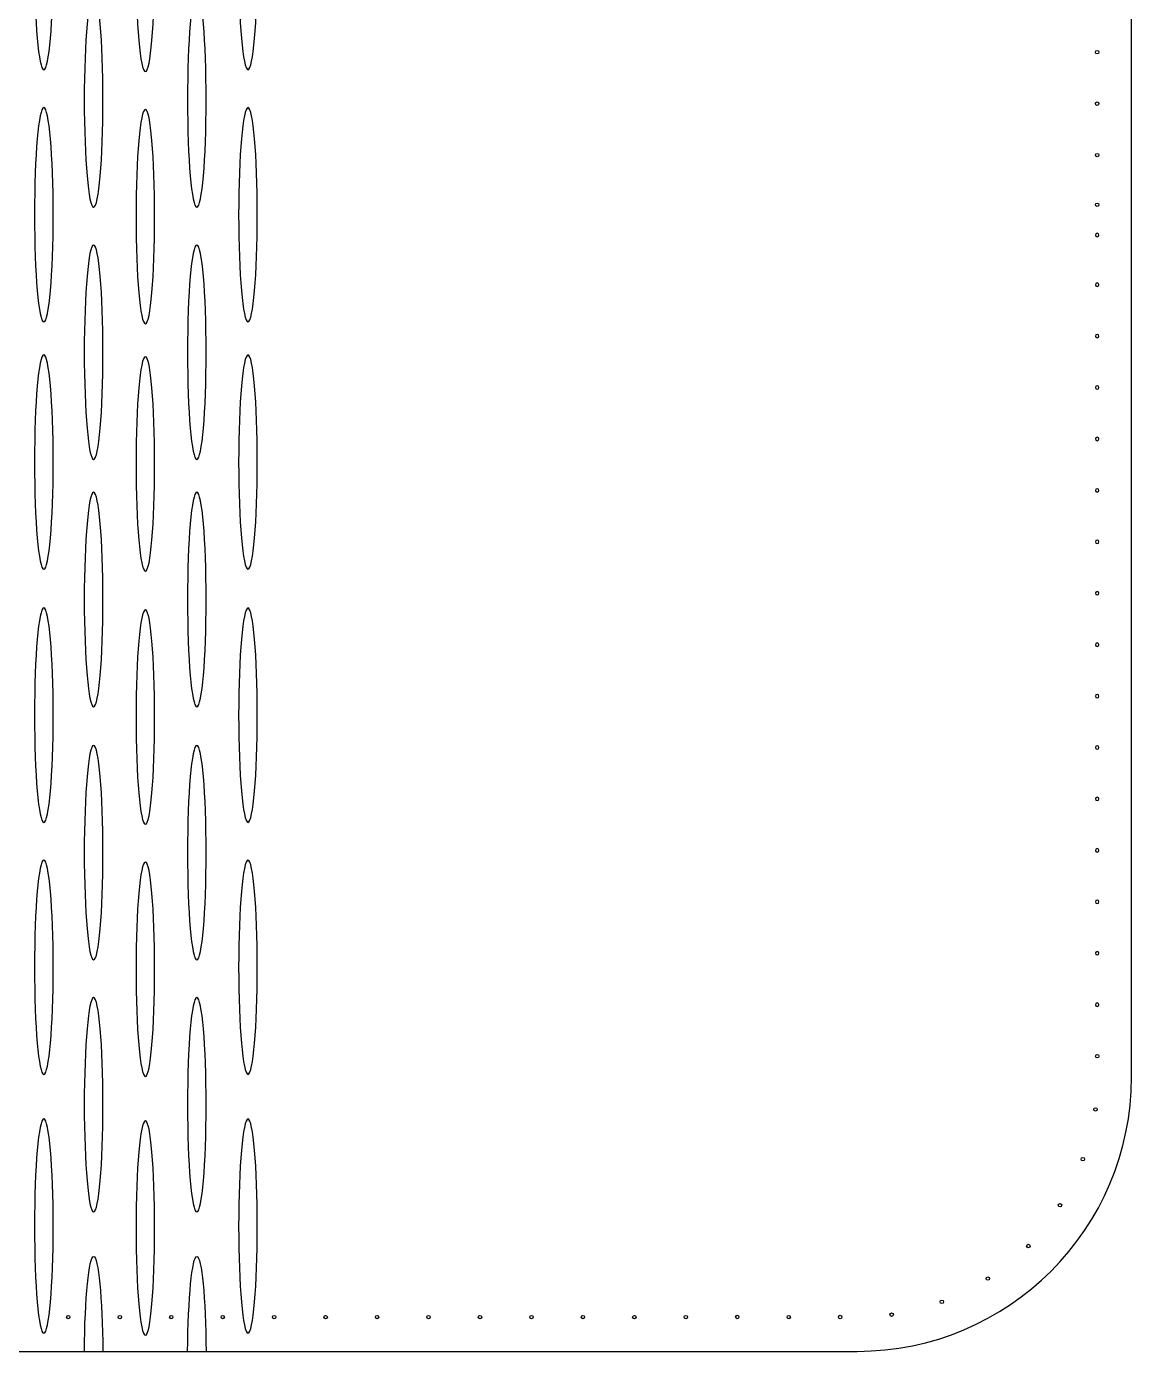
# Model space of a CAD drawing. Extents: x 21 to 1186, y -416 to -7.
# Drawn here: x 788.7 to 949.7, y -388.5 to -195.2 of the extents above; entities that cross this region are included whole.
import ezdxf

# ---------------------------------------------------------------- set-up
doc = ezdxf.new("R2010")
doc.units = 0
doc.header["$MEASUREMENT"] = 0
doc.layers.add('CORK_OR_OUTER', color=7, linetype='CONTINUOUS')
doc.layers.add('WOOL_FELT_OR_INNER', color=7, linetype='CONTINUOUS')

# ---------------------------------------------------------------- blocks, each defined once
blk = doc.blocks.new('BLOCK_2')
at = {"layer": 'CORK_OR_OUTER', "color": 1}
blk.add_open_spline([(569.74, -388.44), (569.74, -388.44), (569.74, -388.44), (569.74, -388.44), (558.7, -388.44), (549.74, -379.3), (549.74, -368.25), (549.74, -368.25), (549.75, -368.25), (549.75, -368.25), (549.75, -368.25), (549.74, -368.25), (549.74, -368.25), (549.74, -368.25), (549.75, -78.63), (549.75, -78.63), (549.75, -78.63), (549.74, -78.63), (549.74, -78.63), (549.74, -67.58), (558.7, -58.44), (569.74, -58.44), (569.74, -58.44), (569.74, -58.44), (569.74, -58.44), (569.74, -58.44), (779.75, -58.44), (779.75, -58.44), (779.75, -58.44), (819.75, -58.44), (819.75, -58.44), (819.75, -58.44), (909.75, -58.44), (909.75, -58.44), (931.84, -58.44), (949.75, -76.35), (949.75, -98.44), (949.75, -98.44), (949.75, -348.44), (949.75, -348.44), (949.75, -370.53), (931.84, -388.44), (909.75, -388.44), (909.75, -388.44), (819.75, -388.44), (819.75, -388.44), (819.75, -388.44), (779.75, -388.44), (779.75, -388.44), (779.75, -388.44), (569.74, -388.44), (569.74, -388.44)], degree=3, knots=[0, 0, 0, 0, 1, 1, 1, 2, 2, 2, 3, 3, 3, 4, 4, 4, 5, 5, 5, 6, 6, 6, 7, 7, 7, 8, 8, 8, 9, 9, 9, 10, 10, 10, 11, 11, 11, 12, 12, 12, 13, 13, 13, 14, 14, 14, 15, 15, 15, 16, 16, 16, 17, 17, 17, 17], dxfattribs=at)
at = {"layer": 'CORK_OR_OUTER', "color": 223}
for points in [[(944.75, -198.74), (944.61, -198.74), (944.5, -198.85), (944.5, -198.99), (944.5, -199.13), (944.61, -199.24), (944.75, -199.24), (944.89, -199.24), (945, -199.13), (945, -198.99), (945, -198.85), (944.89, -198.74), (944.75, -198.74)], [(944.75, -206.24), (944.61, -206.24), (944.5, -206.35), (944.5, -206.49), (944.5, -206.63), (944.61, -206.74), (944.75, -206.74), (944.89, -206.74), (945, -206.63), (945, -206.49), (945, -206.35), (944.89, -206.24), (944.75, -206.24)], [(944.75, -213.74), (944.61, -213.74), (944.5, -213.85), (944.5, -213.99), (944.5, -214.12), (944.61, -214.24), (944.75, -214.24), (944.89, -214.24), (945, -214.12), (945, -213.99), (945, -213.85), (944.89, -213.74), (944.75, -213.74)], [(944.75, -220.98), (944.61, -220.98), (944.5, -221.09), (944.5, -221.23), (944.5, -221.37), (944.61, -221.48), (944.75, -221.48), (944.89, -221.48), (945, -221.37), (945, -221.23), (945, -221.09), (944.89, -220.98), (944.75, -220.98)], [(944.75, -225.9), (944.61, -225.9), (944.5, -225.78), (944.5, -225.65), (944.5, -225.51), (944.61, -225.4), (944.75, -225.4), (944.89, -225.4), (945, -225.51), (945, -225.65), (945, -225.78), (944.89, -225.9), (944.75, -225.9)], [(944.75, -233.14), (944.61, -233.14), (944.5, -233.03), (944.5, -232.89), (944.5, -232.75), (944.61, -232.64), (944.75, -232.64), (944.89, -232.64), (945, -232.75), (945, -232.89), (945, -233.03), (944.89, -233.14), (944.75, -233.14)], [(944.75, -240.64), (944.61, -240.64), (944.5, -240.53), (944.5, -240.39), (944.5, -240.25), (944.61, -240.14), (944.75, -240.14), (944.89, -240.14), (945, -240.25), (945, -240.39), (945, -240.53), (944.89, -240.64), (944.75, -240.64)], [(944.75, -248.14), (944.61, -248.14), (944.5, -248.02), (944.5, -247.89), (944.5, -247.75), (944.61, -247.64), (944.75, -247.64), (944.89, -247.64), (945, -247.75), (945, -247.89), (945, -248.02), (944.89, -248.14), (944.75, -248.14)], [(944.75, -255.64), (944.61, -255.64), (944.5, -255.52), (944.5, -255.39), (944.5, -255.25), (944.61, -255.14), (944.75, -255.14), (944.89, -255.14), (945, -255.25), (945, -255.39), (945, -255.52), (944.89, -255.64), (944.75, -255.64)], [(944.75, -263.14), (944.61, -263.14), (944.5, -263.02), (944.5, -262.89), (944.5, -262.75), (944.61, -262.64), (944.75, -262.64), (944.89, -262.64), (945, -262.75), (945, -262.89), (945, -263.02), (944.89, -263.14), (944.75, -263.14)], [(944.75, -270.64), (944.61, -270.64), (944.5, -270.52), (944.5, -270.39), (944.5, -270.25), (944.61, -270.14), (944.75, -270.14), (944.89, -270.14), (945, -270.25), (945, -270.39), (945, -270.52), (944.89, -270.64), (944.75, -270.64)], [(944.75, -278.14), (944.61, -278.14), (944.5, -278.02), (944.5, -277.89), (944.5, -277.75), (944.61, -277.64), (944.75, -277.64), (944.89, -277.64), (945, -277.75), (945, -277.89), (945, -278.02), (944.89, -278.14), (944.75, -278.14)], [(944.75, -285.64), (944.61, -285.64), (944.5, -285.53), (944.5, -285.39), (944.5, -285.25), (944.61, -285.14), (944.75, -285.14), (944.89, -285.14), (945, -285.25), (945, -285.39), (945, -285.53), (944.89, -285.64), (944.75, -285.64)], [(944.75, -293.14), (944.61, -293.14), (944.5, -293.03), (944.5, -292.89), (944.5, -292.75), (944.61, -292.64), (944.75, -292.64), (944.89, -292.64), (945, -292.75), (945, -292.89), (945, -293.03), (944.89, -293.14), (944.75, -293.14)], [(945, -345.4), (945, -345.26), (944.89, -345.15), (944.75, -345.15), (944.62, -345.15), (944.5, -345.26), (944.5, -345.4), (944.5, -345.53), (944.62, -345.65), (944.75, -345.65), (944.89, -345.65), (945, -345.53), (945, -345.4)], [(944.75, -353.16), (944.75, -353.02), (944.64, -352.91), (944.5, -352.91), (944.36, -352.91), (944.25, -353.02), (944.25, -353.16), (944.25, -353.3), (944.36, -353.41), (944.5, -353.41), (944.64, -353.41), (944.75, -353.3), (944.75, -353.16)], [(942.9, -360.42), (942.9, -360.28), (942.79, -360.17), (942.65, -360.17), (942.51, -360.17), (942.4, -360.28), (942.4, -360.42), (942.4, -360.56), (942.51, -360.67), (942.65, -360.67), (942.79, -360.67), (942.9, -360.56), (942.9, -360.42)], [(939.58, -367.13), (939.58, -366.99), (939.47, -366.88), (939.33, -366.88), (939.2, -366.88), (939.08, -366.99), (939.08, -367.13), (939.08, -367.27), (939.2, -367.38), (939.33, -367.38), (939.47, -367.38), (939.58, -367.27), (939.58, -367.13)], [(934.96, -373.08), (934.96, -372.94), (934.85, -372.83), (934.71, -372.83), (934.57, -372.83), (934.46, -372.94), (934.46, -373.08), (934.46, -373.21), (934.57, -373.33), (934.71, -373.33), (934.85, -373.33), (934.96, -373.21), (934.96, -373.08)], [(929.06, -377.83), (929.06, -377.7), (928.95, -377.58), (928.81, -377.58), (928.68, -377.58), (928.56, -377.7), (928.56, -377.83), (928.56, -377.97), (928.68, -378.08), (928.81, -378.08), (928.95, -378.08), (929.06, -377.97), (929.06, -377.83)], [(922.36, -381.22), (922.36, -381.08), (922.24, -380.97), (922.11, -380.97), (921.97, -380.97), (921.86, -381.08), (921.86, -381.22), (921.86, -381.36), (921.97, -381.47), (922.11, -381.47), (922.24, -381.47), (922.36, -381.36), (922.36, -381.22)], [(795.02, -383.44), (795.02, -383.3), (794.91, -383.19), (794.77, -383.19), (794.64, -383.19), (794.52, -383.3), (794.52, -383.44), (794.52, -383.58), (794.64, -383.69), (794.77, -383.69), (794.91, -383.69), (795.02, -383.58), (795.02, -383.44)], [(802.54, -383.44), (802.54, -383.3), (802.43, -383.19), (802.29, -383.19), (802.15, -383.19), (802.04, -383.3), (802.04, -383.44), (802.04, -383.58), (802.15, -383.69), (802.29, -383.69), (802.43, -383.69), (802.54, -383.58), (802.54, -383.44)], [(810.04, -383.44), (810.04, -383.3), (809.93, -383.19), (809.79, -383.19), (809.65, -383.19), (809.54, -383.3), (809.54, -383.44), (809.54, -383.58), (809.65, -383.69), (809.79, -383.69), (809.93, -383.69), (810.04, -383.58), (810.04, -383.44)], [(817.54, -383.44), (817.54, -383.3), (817.43, -383.19), (817.29, -383.19), (817.15, -383.19), (817.04, -383.3), (817.04, -383.44), (817.04, -383.58), (817.15, -383.69), (817.29, -383.69), (817.43, -383.69), (817.54, -383.58), (817.54, -383.44)], [(825.04, -383.44), (825.04, -383.3), (824.93, -383.19), (824.79, -383.19), (824.65, -383.19), (824.54, -383.3), (824.54, -383.44), (824.54, -383.58), (824.65, -383.69), (824.79, -383.69), (824.93, -383.69), (825.04, -383.58), (825.04, -383.44)], [(832.54, -383.44), (832.54, -383.3), (832.42, -383.19), (832.29, -383.19), (832.15, -383.19), (832.04, -383.3), (832.04, -383.44), (832.04, -383.58), (832.15, -383.69), (832.29, -383.69), (832.42, -383.69), (832.54, -383.58), (832.54, -383.44)], [(840.04, -383.44), (840.04, -383.3), (839.92, -383.19), (839.79, -383.19), (839.65, -383.19), (839.54, -383.3), (839.54, -383.44), (839.54, -383.58), (839.65, -383.69), (839.79, -383.69), (839.92, -383.69), (840.04, -383.58), (840.04, -383.44)], [(847.54, -383.44), (847.54, -383.3), (847.42, -383.19), (847.29, -383.19), (847.15, -383.19), (847.04, -383.3), (847.04, -383.44), (847.04, -383.58), (847.15, -383.69), (847.29, -383.69), (847.42, -383.69), (847.54, -383.58), (847.54, -383.44)], [(855.04, -383.44), (855.04, -383.3), (854.92, -383.19), (854.79, -383.19), (854.65, -383.19), (854.54, -383.3), (854.54, -383.44), (854.54, -383.58), (854.65, -383.69), (854.79, -383.69), (854.92, -383.69), (855.04, -383.58), (855.04, -383.44)], [(862.54, -383.44), (862.54, -383.3), (862.43, -383.19), (862.29, -383.19), (862.15, -383.19), (862.04, -383.3), (862.04, -383.44), (862.04, -383.58), (862.15, -383.69), (862.29, -383.69), (862.43, -383.69), (862.54, -383.58), (862.54, -383.44)], [(870.04, -383.44), (870.04, -383.3), (869.93, -383.19), (869.79, -383.19), (869.65, -383.19), (869.54, -383.3), (869.54, -383.44), (869.54, -383.58), (869.65, -383.69), (869.79, -383.69), (869.93, -383.69), (870.04, -383.58), (870.04, -383.44)], [(877.54, -383.44), (877.54, -383.3), (877.43, -383.19), (877.29, -383.19), (877.15, -383.19), (877.04, -383.3), (877.04, -383.44), (877.04, -383.58), (877.15, -383.69), (877.29, -383.69), (877.43, -383.69), (877.54, -383.58), (877.54, -383.44)], [(885.04, -383.44), (885.04, -383.3), (884.93, -383.19), (884.79, -383.19), (884.65, -383.19), (884.54, -383.3), (884.54, -383.44), (884.54, -383.58), (884.65, -383.69), (884.79, -383.69), (884.93, -383.69), (885.04, -383.58), (885.04, -383.44)], [(892.54, -383.43), (892.54, -383.29), (892.43, -383.18), (892.29, -383.18), (892.15, -383.18), (892.04, -383.29), (892.04, -383.43), (892.04, -383.57), (892.15, -383.68), (892.29, -383.68), (892.43, -383.68), (892.54, -383.57), (892.54, -383.43)], [(900.04, -383.44), (900.04, -383.3), (899.93, -383.19), (899.79, -383.19), (899.65, -383.19), (899.54, -383.3), (899.54, -383.44), (899.54, -383.58), (899.65, -383.69), (899.79, -383.69), (899.93, -383.69), (900.04, -383.58), (900.04, -383.44)], [(907.54, -383.43), (907.54, -383.29), (907.43, -383.18), (907.29, -383.18), (907.15, -383.18), (907.04, -383.29), (907.04, -383.43), (907.04, -383.57), (907.15, -383.68), (907.29, -383.68), (907.43, -383.68), (907.54, -383.57), (907.54, -383.43)], [(915.04, -383.09), (915.04, -382.96), (914.93, -382.84), (914.79, -382.84), (914.65, -382.84), (914.54, -382.96), (914.54, -383.09), (914.54, -383.23), (914.65, -383.34), (914.79, -383.34), (914.93, -383.34), (915.04, -383.23), (915.04, -383.09)]]:
    blk.add_open_spline(points, degree=3, knots=[0, 0, 0, 0, 1, 1, 1, 2, 2, 2, 3, 3, 3, 4, 4, 4, 4], dxfattribs=at)
at = {"layer": 'CORK_OR_OUTER', "color": 141}
for points in [[(944.75, -300.63), (944.61, -300.63), (944.5, -300.52), (944.5, -300.38), (944.5, -300.24), (944.61, -300.13), (944.75, -300.13), (944.89, -300.13), (945, -300.24), (945, -300.38), (945, -300.52), (944.89, -300.63), (944.75, -300.63)], [(944.75, -308.13), (944.61, -308.13), (944.5, -308.02), (944.5, -307.88), (944.5, -307.74), (944.61, -307.63), (944.75, -307.63), (944.89, -307.63), (945, -307.74), (945, -307.88), (945, -308.02), (944.89, -308.13), (944.75, -308.13)], [(944.75, -315.63), (944.61, -315.63), (944.5, -315.52), (944.5, -315.38), (944.5, -315.24), (944.61, -315.13), (944.75, -315.13), (944.89, -315.13), (945, -315.24), (945, -315.38), (945, -315.52), (944.89, -315.63), (944.75, -315.63)], [(944.75, -323.14), (944.61, -323.14), (944.5, -323.03), (944.5, -322.89), (944.5, -322.75), (944.61, -322.64), (944.75, -322.64), (944.89, -322.64), (945, -322.75), (945, -322.89), (945, -323.03), (944.89, -323.14), (944.75, -323.14)], [(944.75, -330.64), (944.61, -330.64), (944.5, -330.53), (944.5, -330.39), (944.5, -330.25), (944.61, -330.14), (944.75, -330.14), (944.89, -330.14), (945, -330.25), (945, -330.39), (945, -330.53), (944.89, -330.64), (944.75, -330.64)], [(944.75, -338.14), (944.61, -338.14), (944.5, -338.03), (944.5, -337.89), (944.5, -337.75), (944.61, -337.64), (944.75, -337.64), (944.89, -337.64), (945, -337.75), (945, -337.89), (945, -338.03), (944.89, -338.14), (944.75, -338.14)]]:
    blk.add_open_spline(points, degree=3, knots=[0, 0, 0, 0, 1, 1, 1, 2, 2, 2, 3, 3, 3, 4, 4, 4, 4], dxfattribs=at)
blk = doc.blocks.new('BLOCK_8')
at = {"layer": 'WOOL_FELT_OR_INNER', "color": 1}
blk.add_open_spline([(569.74, -388.44), (569.74, -388.44), (569.74, -388.44), (569.74, -388.44), (558.7, -388.44), (549.74, -379.3), (549.74, -368.25), (549.74, -368.25), (549.75, -368.25), (549.75, -368.25), (549.75, -368.25), (549.74, -368.25), (549.74, -368.25), (549.74, -368.25), (549.75, -78.63), (549.75, -78.63), (549.75, -78.63), (549.74, -78.63), (549.74, -78.63), (549.74, -67.58), (558.7, -58.44), (569.74, -58.44), (569.74, -58.44), (569.74, -58.44), (569.74, -58.44), (569.74, -58.44), (779.75, -58.44), (779.75, -58.44), (779.75, -58.44), (819.75, -58.44), (819.75, -58.44), (819.75, -58.44), (909.75, -58.44), (909.75, -58.44), (931.84, -58.44), (949.75, -76.35), (949.75, -98.44), (949.75, -98.44), (949.75, -348.44), (949.75, -348.44), (949.75, -370.53), (931.84, -388.44), (909.75, -388.44), (909.75, -388.44), (819.75, -388.44), (819.75, -388.44), (819.75, -388.44), (779.75, -388.44), (779.75, -388.44), (779.75, -388.44), (569.74, -388.44), (569.74, -388.44)], degree=3, knots=[0, 0, 0, 0, 1, 1, 1, 2, 2, 2, 3, 3, 3, 4, 4, 4, 5, 5, 5, 6, 6, 6, 7, 7, 7, 8, 8, 8, 9, 9, 9, 10, 10, 10, 11, 11, 11, 12, 12, 12, 13, 13, 13, 14, 14, 14, 15, 15, 15, 16, 16, 16, 17, 17, 17, 17], dxfattribs=at)
at = {"layer": 'WOOL_FELT_OR_INNER', "color": 223}
for points in [[(944.75, -198.74), (944.61, -198.74), (944.5, -198.85), (944.5, -198.99), (944.5, -199.13), (944.61, -199.24), (944.75, -199.24), (944.89, -199.24), (945, -199.13), (945, -198.99), (945, -198.85), (944.89, -198.74), (944.75, -198.74)], [(944.75, -206.24), (944.61, -206.24), (944.5, -206.35), (944.5, -206.49), (944.5, -206.63), (944.61, -206.74), (944.75, -206.74), (944.89, -206.74), (945, -206.63), (945, -206.49), (945, -206.35), (944.89, -206.24), (944.75, -206.24)], [(944.75, -213.74), (944.61, -213.74), (944.5, -213.85), (944.5, -213.99), (944.5, -214.12), (944.61, -214.24), (944.75, -214.24), (944.89, -214.24), (945, -214.12), (945, -213.99), (945, -213.85), (944.89, -213.74), (944.75, -213.74)], [(944.75, -220.98), (944.61, -220.98), (944.5, -221.09), (944.5, -221.23), (944.5, -221.37), (944.61, -221.48), (944.75, -221.48), (944.89, -221.48), (945, -221.37), (945, -221.23), (945, -221.09), (944.89, -220.98), (944.75, -220.98)], [(944.75, -225.9), (944.61, -225.9), (944.5, -225.78), (944.5, -225.65), (944.5, -225.51), (944.61, -225.4), (944.75, -225.4), (944.89, -225.4), (945, -225.51), (945, -225.65), (945, -225.78), (944.89, -225.9), (944.75, -225.9)], [(944.75, -233.14), (944.61, -233.14), (944.5, -233.03), (944.5, -232.89), (944.5, -232.75), (944.61, -232.64), (944.75, -232.64), (944.89, -232.64), (945, -232.75), (945, -232.89), (945, -233.03), (944.89, -233.14), (944.75, -233.14)], [(944.75, -240.64), (944.61, -240.64), (944.5, -240.53), (944.5, -240.39), (944.5, -240.25), (944.61, -240.14), (944.75, -240.14), (944.89, -240.14), (945, -240.25), (945, -240.39), (945, -240.53), (944.89, -240.64), (944.75, -240.64)], [(944.75, -248.14), (944.61, -248.14), (944.5, -248.02), (944.5, -247.89), (944.5, -247.75), (944.61, -247.64), (944.75, -247.64), (944.89, -247.64), (945, -247.75), (945, -247.89), (945, -248.02), (944.89, -248.14), (944.75, -248.14)], [(944.75, -255.64), (944.61, -255.64), (944.5, -255.52), (944.5, -255.39), (944.5, -255.25), (944.61, -255.14), (944.75, -255.14), (944.89, -255.14), (945, -255.25), (945, -255.39), (945, -255.52), (944.89, -255.64), (944.75, -255.64)], [(944.75, -263.14), (944.61, -263.14), (944.5, -263.02), (944.5, -262.89), (944.5, -262.75), (944.61, -262.64), (944.75, -262.64), (944.89, -262.64), (945, -262.75), (945, -262.89), (945, -263.02), (944.89, -263.14), (944.75, -263.14)], [(944.75, -270.64), (944.61, -270.64), (944.5, -270.52), (944.5, -270.39), (944.5, -270.25), (944.61, -270.14), (944.75, -270.14), (944.89, -270.14), (945, -270.25), (945, -270.39), (945, -270.52), (944.89, -270.64), (944.75, -270.64)], [(944.75, -278.14), (944.61, -278.14), (944.5, -278.02), (944.5, -277.89), (944.5, -277.75), (944.61, -277.64), (944.75, -277.64), (944.89, -277.64), (945, -277.75), (945, -277.89), (945, -278.02), (944.89, -278.14), (944.75, -278.14)], [(944.75, -285.64), (944.61, -285.64), (944.5, -285.53), (944.5, -285.39), (944.5, -285.25), (944.61, -285.14), (944.75, -285.14), (944.89, -285.14), (945, -285.25), (945, -285.39), (945, -285.53), (944.89, -285.64), (944.75, -285.64)], [(944.75, -293.14), (944.61, -293.14), (944.5, -293.03), (944.5, -292.89), (944.5, -292.75), (944.61, -292.64), (944.75, -292.64), (944.89, -292.64), (945, -292.75), (945, -292.89), (945, -293.03), (944.89, -293.14), (944.75, -293.14)], [(945, -345.4), (945, -345.26), (944.89, -345.15), (944.75, -345.15), (944.62, -345.15), (944.5, -345.26), (944.5, -345.4), (944.5, -345.53), (944.62, -345.65), (944.75, -345.65), (944.89, -345.65), (945, -345.53), (945, -345.4)], [(944.75, -353.16), (944.75, -353.02), (944.64, -352.91), (944.5, -352.91), (944.36, -352.91), (944.25, -353.02), (944.25, -353.16), (944.25, -353.3), (944.36, -353.41), (944.5, -353.41), (944.64, -353.41), (944.75, -353.3), (944.75, -353.16)], [(942.9, -360.42), (942.9, -360.28), (942.79, -360.17), (942.65, -360.17), (942.51, -360.17), (942.4, -360.28), (942.4, -360.42), (942.4, -360.56), (942.51, -360.67), (942.65, -360.67), (942.79, -360.67), (942.9, -360.56), (942.9, -360.42)], [(939.58, -367.13), (939.58, -366.99), (939.47, -366.88), (939.33, -366.88), (939.2, -366.88), (939.08, -366.99), (939.08, -367.13), (939.08, -367.27), (939.2, -367.38), (939.33, -367.38), (939.47, -367.38), (939.58, -367.27), (939.58, -367.13)], [(934.96, -373.08), (934.96, -372.94), (934.85, -372.83), (934.71, -372.83), (934.57, -372.83), (934.46, -372.94), (934.46, -373.08), (934.46, -373.21), (934.57, -373.33), (934.71, -373.33), (934.85, -373.33), (934.96, -373.21), (934.96, -373.08)], [(929.06, -377.83), (929.06, -377.7), (928.95, -377.58), (928.81, -377.58), (928.68, -377.58), (928.56, -377.7), (928.56, -377.83), (928.56, -377.97), (928.68, -378.08), (928.81, -378.08), (928.95, -378.08), (929.06, -377.97), (929.06, -377.83)], [(922.36, -381.22), (922.36, -381.08), (922.24, -380.97), (922.11, -380.97), (921.97, -380.97), (921.86, -381.08), (921.86, -381.22), (921.86, -381.36), (921.97, -381.47), (922.11, -381.47), (922.24, -381.47), (922.36, -381.36), (922.36, -381.22)], [(795.02, -383.44), (795.02, -383.3), (794.91, -383.19), (794.77, -383.19), (794.64, -383.19), (794.52, -383.3), (794.52, -383.44), (794.52, -383.58), (794.64, -383.69), (794.77, -383.69), (794.91, -383.69), (795.02, -383.58), (795.02, -383.44)], [(802.54, -383.44), (802.54, -383.3), (802.43, -383.19), (802.29, -383.19), (802.15, -383.19), (802.04, -383.3), (802.04, -383.44), (802.04, -383.58), (802.15, -383.69), (802.29, -383.69), (802.43, -383.69), (802.54, -383.58), (802.54, -383.44)], [(810.04, -383.44), (810.04, -383.3), (809.93, -383.19), (809.79, -383.19), (809.65, -383.19), (809.54, -383.3), (809.54, -383.44), (809.54, -383.58), (809.65, -383.69), (809.79, -383.69), (809.93, -383.69), (810.04, -383.58), (810.04, -383.44)], [(817.54, -383.44), (817.54, -383.3), (817.43, -383.19), (817.29, -383.19), (817.15, -383.19), (817.04, -383.3), (817.04, -383.44), (817.04, -383.58), (817.15, -383.69), (817.29, -383.69), (817.43, -383.69), (817.54, -383.58), (817.54, -383.44)], [(825.04, -383.44), (825.04, -383.3), (824.93, -383.19), (824.79, -383.19), (824.65, -383.19), (824.54, -383.3), (824.54, -383.44), (824.54, -383.58), (824.65, -383.69), (824.79, -383.69), (824.93, -383.69), (825.04, -383.58), (825.04, -383.44)], [(832.54, -383.44), (832.54, -383.3), (832.42, -383.19), (832.29, -383.19), (832.15, -383.19), (832.04, -383.3), (832.04, -383.44), (832.04, -383.58), (832.15, -383.69), (832.29, -383.69), (832.42, -383.69), (832.54, -383.58), (832.54, -383.44)], [(840.04, -383.44), (840.04, -383.3), (839.92, -383.19), (839.79, -383.19), (839.65, -383.19), (839.54, -383.3), (839.54, -383.44), (839.54, -383.58), (839.65, -383.69), (839.79, -383.69), (839.92, -383.69), (840.04, -383.58), (840.04, -383.44)], [(847.54, -383.44), (847.54, -383.3), (847.42, -383.19), (847.29, -383.19), (847.15, -383.19), (847.04, -383.3), (847.04, -383.44), (847.04, -383.58), (847.15, -383.69), (847.29, -383.69), (847.42, -383.69), (847.54, -383.58), (847.54, -383.44)], [(855.04, -383.44), (855.04, -383.3), (854.92, -383.19), (854.79, -383.19), (854.65, -383.19), (854.54, -383.3), (854.54, -383.44), (854.54, -383.58), (854.65, -383.69), (854.79, -383.69), (854.92, -383.69), (855.04, -383.58), (855.04, -383.44)], [(862.54, -383.44), (862.54, -383.3), (862.43, -383.19), (862.29, -383.19), (862.15, -383.19), (862.04, -383.3), (862.04, -383.44), (862.04, -383.58), (862.15, -383.69), (862.29, -383.69), (862.43, -383.69), (862.54, -383.58), (862.54, -383.44)], [(870.04, -383.44), (870.04, -383.3), (869.93, -383.19), (869.79, -383.19), (869.65, -383.19), (869.54, -383.3), (869.54, -383.44), (869.54, -383.58), (869.65, -383.69), (869.79, -383.69), (869.93, -383.69), (870.04, -383.58), (870.04, -383.44)], [(877.54, -383.44), (877.54, -383.3), (877.43, -383.19), (877.29, -383.19), (877.15, -383.19), (877.04, -383.3), (877.04, -383.44), (877.04, -383.58), (877.15, -383.69), (877.29, -383.69), (877.43, -383.69), (877.54, -383.58), (877.54, -383.44)], [(885.04, -383.44), (885.04, -383.3), (884.93, -383.19), (884.79, -383.19), (884.65, -383.19), (884.54, -383.3), (884.54, -383.44), (884.54, -383.58), (884.65, -383.69), (884.79, -383.69), (884.93, -383.69), (885.04, -383.58), (885.04, -383.44)], [(892.54, -383.43), (892.54, -383.29), (892.43, -383.18), (892.29, -383.18), (892.15, -383.18), (892.04, -383.29), (892.04, -383.43), (892.04, -383.57), (892.15, -383.68), (892.29, -383.68), (892.43, -383.68), (892.54, -383.57), (892.54, -383.43)], [(900.04, -383.44), (900.04, -383.3), (899.93, -383.19), (899.79, -383.19), (899.65, -383.19), (899.54, -383.3), (899.54, -383.44), (899.54, -383.58), (899.65, -383.69), (899.79, -383.69), (899.93, -383.69), (900.04, -383.58), (900.04, -383.44)], [(907.54, -383.43), (907.54, -383.29), (907.43, -383.18), (907.29, -383.18), (907.15, -383.18), (907.04, -383.29), (907.04, -383.43), (907.04, -383.57), (907.15, -383.68), (907.29, -383.68), (907.43, -383.68), (907.54, -383.57), (907.54, -383.43)], [(915.04, -383.09), (915.04, -382.96), (914.93, -382.84), (914.79, -382.84), (914.65, -382.84), (914.54, -382.96), (914.54, -383.09), (914.54, -383.23), (914.65, -383.34), (914.79, -383.34), (914.93, -383.34), (915.04, -383.23), (915.04, -383.09)]]:
    blk.add_open_spline(points, degree=3, knots=[0, 0, 0, 0, 1, 1, 1, 2, 2, 2, 3, 3, 3, 4, 4, 4, 4], dxfattribs=at)
at = {"layer": 'WOOL_FELT_OR_INNER', "color": 141}
for points in [[(944.75, -300.63), (944.61, -300.63), (944.5, -300.52), (944.5, -300.38), (944.5, -300.24), (944.61, -300.13), (944.75, -300.13), (944.89, -300.13), (945, -300.24), (945, -300.38), (945, -300.52), (944.89, -300.63), (944.75, -300.63)], [(944.75, -308.13), (944.61, -308.13), (944.5, -308.02), (944.5, -307.88), (944.5, -307.74), (944.61, -307.63), (944.75, -307.63), (944.89, -307.63), (945, -307.74), (945, -307.88), (945, -308.02), (944.89, -308.13), (944.75, -308.13)], [(944.75, -315.63), (944.61, -315.63), (944.5, -315.52), (944.5, -315.38), (944.5, -315.24), (944.61, -315.13), (944.75, -315.13), (944.89, -315.13), (945, -315.24), (945, -315.38), (945, -315.52), (944.89, -315.63), (944.75, -315.63)], [(944.75, -323.14), (944.61, -323.14), (944.5, -323.03), (944.5, -322.89), (944.5, -322.75), (944.61, -322.64), (944.75, -322.64), (944.89, -322.64), (945, -322.75), (945, -322.89), (945, -323.03), (944.89, -323.14), (944.75, -323.14)], [(944.75, -330.64), (944.61, -330.64), (944.5, -330.53), (944.5, -330.39), (944.5, -330.25), (944.61, -330.14), (944.75, -330.14), (944.89, -330.14), (945, -330.25), (945, -330.39), (945, -330.53), (944.89, -330.64), (944.75, -330.64)], [(944.75, -338.14), (944.61, -338.14), (944.5, -338.03), (944.5, -337.89), (944.5, -337.75), (944.61, -337.64), (944.75, -337.64), (944.89, -337.64), (945, -337.75), (945, -337.89), (945, -338.03), (944.89, -338.14), (944.75, -338.14)]]:
    blk.add_open_spline(points, degree=3, knots=[0, 0, 0, 0, 1, 1, 1, 2, 2, 2, 3, 3, 3, 4, 4, 4, 4], dxfattribs=at)
blk = doc.blocks.new('BLOCK_11')
at = {"layer": 'WOOL_FELT_OR_INNER', "color": 1}
for points, knots in [([(799.83, -58.46), (799.83, -67.09), (799.22, -74.09), (798.47, -74.09), (797.72, -74.09), (797.11, -67.09), (797.11, -58.46)], [0, 0, 0, 0, 1, 1, 1, 2, 2, 2, 2]), ([(814.88, -58.46), (814.88, -67.09), (814.27, -74.09), (813.52, -74.09), (812.77, -74.09), (812.16, -67.09), (812.16, -58.46)], [0, 0, 0, 0, 1, 1, 1, 2, 2, 2, 2]), ([(792.58, -76.52), (792.58, -85.16), (791.97, -92.15), (791.22, -92.15), (790.47, -92.15), (789.86, -85.16), (789.86, -76.52), (789.86, -67.89), (790.47, -60.89), (791.22, -60.89), (791.97, -60.89), (792.58, -67.89), (792.58, -76.52)], [0, 0, 0, 0, 1, 1, 1, 2, 2, 2, 3, 3, 3, 4, 4, 4, 4]), ([(807.37, -76.8), (807.37, -85.43), (806.77, -92.43), (806.02, -92.43), (805.27, -92.43), (804.66, -85.43), (804.66, -76.8), (804.66, -68.17), (805.27, -61.17), (806.02, -61.17), (806.77, -61.17), (807.37, -68.17), (807.37, -76.8)], [0, 0, 0, 0, 1, 1, 1, 2, 2, 2, 3, 3, 3, 4, 4, 4, 4]), ([(822.33, -76.52), (822.33, -85.16), (821.72, -92.15), (820.97, -92.15), (820.22, -92.15), (819.61, -85.16), (819.61, -76.52), (819.61, -67.89), (820.22, -60.89), (820.97, -60.89), (821.72, -60.89), (822.33, -67.89), (822.33, -76.52)], [0, 0, 0, 0, 1, 1, 1, 2, 2, 2, 3, 3, 3, 4, 4, 4, 4]), ([(799.83, -96.57), (799.83, -105.2), (799.22, -112.2), (798.47, -112.2), (797.72, -112.2), (797.11, -105.2), (797.11, -96.57), (797.11, -87.94), (797.72, -80.94), (798.47, -80.94), (799.22, -80.94), (799.83, -87.94), (799.83, -96.57)], [0, 0, 0, 0, 1, 1, 1, 2, 2, 2, 3, 3, 3, 4, 4, 4, 4]), ([(814.88, -96.57), (814.88, -105.2), (814.27, -112.2), (813.52, -112.2), (812.77, -112.2), (812.16, -105.2), (812.16, -96.57), (812.16, -87.94), (812.77, -80.94), (813.52, -80.94), (814.27, -80.94), (814.88, -87.94), (814.88, -96.57)], [0, 0, 0, 0, 1, 1, 1, 2, 2, 2, 3, 3, 3, 4, 4, 4, 4]), ([(792.58, -112.94), (792.58, -121.57), (791.97, -128.57), (791.22, -128.57), (790.47, -128.57), (789.86, -121.57), (789.86, -112.94), (789.86, -104.3), (790.47, -97.3), (791.22, -97.3), (791.97, -97.3), (792.58, -104.3), (792.58, -112.94)], [0, 0, 0, 0, 1, 1, 1, 2, 2, 2, 3, 3, 3, 4, 4, 4, 4]), ([(807.37, -113.21), (807.37, -121.85), (806.77, -128.85), (806.02, -128.85), (805.27, -128.85), (804.66, -121.85), (804.66, -113.21), (804.66, -104.58), (805.27, -97.58), (806.02, -97.58), (806.77, -97.58), (807.37, -104.58), (807.37, -113.21)], [0, 0, 0, 0, 1, 1, 1, 2, 2, 2, 3, 3, 3, 4, 4, 4, 4]), ([(822.33, -112.94), (822.33, -121.57), (821.72, -128.57), (820.97, -128.57), (820.22, -128.57), (819.61, -121.57), (819.61, -112.94), (819.61, -104.3), (820.22, -97.3), (820.97, -97.3), (821.72, -97.3), (822.33, -104.3), (822.33, -112.94)], [0, 0, 0, 0, 1, 1, 1, 2, 2, 2, 3, 3, 3, 4, 4, 4, 4]), ([(799.83, -132.98), (799.83, -141.62), (799.22, -148.62), (798.47, -148.62), (797.72, -148.62), (797.11, -141.62), (797.11, -132.98), (797.11, -124.35), (797.72, -117.35), (798.47, -117.35), (799.22, -117.35), (799.83, -124.35), (799.83, -132.98)], [0, 0, 0, 0, 1, 1, 1, 2, 2, 2, 3, 3, 3, 4, 4, 4, 4]), ([(814.88, -132.98), (814.88, -141.62), (814.27, -148.62), (813.52, -148.62), (812.77, -148.62), (812.16, -141.62), (812.16, -132.98), (812.16, -124.35), (812.77, -117.35), (813.52, -117.35), (814.27, -117.35), (814.88, -124.35), (814.88, -132.98)], [0, 0, 0, 0, 1, 1, 1, 2, 2, 2, 3, 3, 3, 4, 4, 4, 4]), ([(792.58, -149.85), (792.58, -158.48), (791.97, -165.48), (791.22, -165.48), (790.47, -165.48), (789.86, -158.48), (789.86, -149.85), (789.86, -141.21), (790.47, -134.21), (791.22, -134.21), (791.97, -134.21), (792.58, -141.21), (792.58, -149.85)], [0, 0, 0, 0, 1, 1, 1, 2, 2, 2, 3, 3, 3, 4, 4, 4, 4]), ([(807.37, -150.12), (807.37, -158.76), (806.77, -165.76), (806.02, -165.76), (805.27, -165.76), (804.66, -158.76), (804.66, -150.12), (804.66, -141.49), (805.27, -134.49), (806.02, -134.49), (806.77, -134.49), (807.37, -141.49), (807.37, -150.12)], [0, 0, 0, 0, 1, 1, 1, 2, 2, 2, 3, 3, 3, 4, 4, 4, 4]), ([(822.33, -149.85), (822.33, -158.48), (821.72, -165.48), (820.97, -165.48), (820.22, -165.48), (819.61, -158.48), (819.61, -149.85), (819.61, -141.21), (820.22, -134.21), (820.97, -134.21), (821.72, -134.21), (822.33, -141.21), (822.33, -149.85)], [0, 0, 0, 0, 1, 1, 1, 2, 2, 2, 3, 3, 3, 4, 4, 4, 4]), ([(799.83, -169.9), (799.83, -178.53), (799.22, -185.53), (798.47, -185.53), (797.72, -185.53), (797.11, -178.53), (797.11, -169.9), (797.11, -161.26), (797.72, -154.26), (798.47, -154.26), (799.22, -154.26), (799.83, -161.26), (799.83, -169.9)], [0, 0, 0, 0, 1, 1, 1, 2, 2, 2, 3, 3, 3, 4, 4, 4, 4]), ([(814.88, -169.9), (814.88, -178.53), (814.27, -185.53), (813.52, -185.53), (812.77, -185.53), (812.16, -178.53), (812.16, -169.9), (812.16, -161.26), (812.77, -154.26), (813.52, -154.26), (814.27, -154.26), (814.88, -161.26), (814.88, -169.9)], [0, 0, 0, 0, 1, 1, 1, 2, 2, 2, 3, 3, 3, 4, 4, 4, 4]), ([(792.58, -185.91), (792.58, -194.54), (791.97, -201.54), (791.22, -201.54), (790.47, -201.54), (789.86, -194.54), (789.86, -185.91), (789.86, -177.27), (790.47, -170.28), (791.22, -170.28), (791.97, -170.28), (792.58, -177.27), (792.58, -185.91)], [0, 0, 0, 0, 1, 1, 1, 2, 2, 2, 3, 3, 3, 4, 4, 4, 4]), ([(807.37, -186.18), (807.37, -194.82), (806.77, -201.82), (806.02, -201.82), (805.27, -201.82), (804.66, -194.82), (804.66, -186.18), (804.66, -177.55), (805.27, -170.55), (806.02, -170.55), (806.77, -170.55), (807.37, -177.55), (807.37, -186.18)], [0, 0, 0, 0, 1, 1, 1, 2, 2, 2, 3, 3, 3, 4, 4, 4, 4]), ([(822.33, -185.91), (822.33, -194.54), (821.72, -201.54), (820.97, -201.54), (820.22, -201.54), (819.61, -194.54), (819.61, -185.91), (819.61, -177.27), (820.22, -170.28), (820.97, -170.28), (821.72, -170.28), (822.33, -177.27), (822.33, -185.91)], [0, 0, 0, 0, 1, 1, 1, 2, 2, 2, 3, 3, 3, 4, 4, 4, 4]), ([(799.83, -205.96), (799.83, -214.59), (799.22, -221.59), (798.47, -221.59), (797.72, -221.59), (797.11, -214.59), (797.11, -205.96), (797.11, -197.32), (797.72, -190.32), (798.47, -190.32), (799.22, -190.32), (799.83, -197.32), (799.83, -205.96)], [0, 0, 0, 0, 1, 1, 1, 2, 2, 2, 3, 3, 3, 4, 4, 4, 4]), ([(814.88, -205.96), (814.88, -214.59), (814.27, -221.59), (813.52, -221.59), (812.77, -221.59), (812.16, -214.59), (812.16, -205.96), (812.16, -197.32), (812.77, -190.32), (813.52, -190.32), (814.27, -190.32), (814.88, -197.32), (814.88, -205.96)], [0, 0, 0, 0, 1, 1, 1, 2, 2, 2, 3, 3, 3, 4, 4, 4, 4]), ([(792.58, -222.69), (792.58, -231.33), (791.97, -238.33), (791.22, -238.33), (790.47, -238.33), (789.86, -231.33), (789.86, -222.69), (789.86, -214.06), (790.47, -207.06), (791.22, -207.06), (791.97, -207.06), (792.58, -214.06), (792.58, -222.69)], [0, 0, 0, 0, 1, 1, 1, 2, 2, 2, 3, 3, 3, 4, 4, 4, 4]), ([(807.37, -222.97), (807.37, -231.61), (806.77, -238.6), (806.02, -238.6), (805.27, -238.6), (804.66, -231.61), (804.66, -222.97), (804.66, -214.34), (805.27, -207.34), (806.02, -207.34), (806.77, -207.34), (807.37, -214.34), (807.37, -222.97)], [0, 0, 0, 0, 1, 1, 1, 2, 2, 2, 3, 3, 3, 4, 4, 4, 4]), ([(822.33, -222.69), (822.33, -231.33), (821.72, -238.33), (820.97, -238.33), (820.22, -238.33), (819.61, -231.33), (819.61, -222.69), (819.61, -214.06), (820.22, -207.06), (820.97, -207.06), (821.72, -207.06), (822.33, -214.06), (822.33, -222.69)], [0, 0, 0, 0, 1, 1, 1, 2, 2, 2, 3, 3, 3, 4, 4, 4, 4]), ([(799.83, -242.74), (799.83, -251.38), (799.22, -258.38), (798.47, -258.38), (797.72, -258.38), (797.11, -251.38), (797.11, -242.74), (797.11, -234.11), (797.72, -227.11), (798.47, -227.11), (799.22, -227.11), (799.83, -234.11), (799.83, -242.74)], [0, 0, 0, 0, 1, 1, 1, 2, 2, 2, 3, 3, 3, 4, 4, 4, 4]), ([(814.88, -242.74), (814.88, -251.38), (814.27, -258.38), (813.52, -258.38), (812.77, -258.38), (812.16, -251.38), (812.16, -242.74), (812.16, -234.11), (812.77, -227.11), (813.52, -227.11), (814.27, -227.11), (814.88, -234.11), (814.88, -242.74)], [0, 0, 0, 0, 1, 1, 1, 2, 2, 2, 3, 3, 3, 4, 4, 4, 4]), ([(792.58, -258.76), (792.58, -267.39), (791.97, -274.39), (791.22, -274.39), (790.47, -274.39), (789.86, -267.39), (789.86, -258.76), (789.86, -250.12), (790.47, -243.12), (791.22, -243.12), (791.97, -243.12), (792.58, -250.12), (792.58, -258.76)], [0, 0, 0, 0, 1, 1, 1, 2, 2, 2, 3, 3, 3, 4, 4, 4, 4]), ([(807.37, -259.03), (807.37, -267.67), (806.77, -274.66), (806.02, -274.66), (805.27, -274.66), (804.66, -267.67), (804.66, -259.03), (804.66, -250.4), (805.27, -243.4), (806.02, -243.4), (806.77, -243.4), (807.37, -250.4), (807.37, -259.03)], [0, 0, 0, 0, 1, 1, 1, 2, 2, 2, 3, 3, 3, 4, 4, 4, 4]), ([(822.33, -258.76), (822.33, -267.39), (821.72, -274.39), (820.97, -274.39), (820.22, -274.39), (819.61, -267.39), (819.61, -258.76), (819.61, -250.12), (820.22, -243.12), (820.97, -243.12), (821.72, -243.12), (822.33, -250.12), (822.33, -258.76)], [0, 0, 0, 0, 1, 1, 1, 2, 2, 2, 3, 3, 3, 4, 4, 4, 4]), ([(799.83, -278.8), (799.83, -287.44), (799.22, -294.44), (798.47, -294.44), (797.72, -294.44), (797.11, -287.44), (797.11, -278.8), (797.11, -270.17), (797.72, -263.17), (798.47, -263.17), (799.22, -263.17), (799.83, -270.17), (799.83, -278.8)], [0, 0, 0, 0, 1, 1, 1, 2, 2, 2, 3, 3, 3, 4, 4, 4, 4]), ([(814.88, -278.8), (814.88, -287.44), (814.27, -294.44), (813.52, -294.44), (812.77, -294.44), (812.16, -287.44), (812.16, -278.8), (812.16, -270.17), (812.77, -263.17), (813.52, -263.17), (814.27, -263.17), (814.88, -270.17), (814.88, -278.8)], [0, 0, 0, 0, 1, 1, 1, 2, 2, 2, 3, 3, 3, 4, 4, 4, 4]), ([(792.58, -295.67), (792.58, -304.3), (791.97, -311.3), (791.22, -311.3), (790.47, -311.3), (789.86, -304.3), (789.86, -295.67), (789.86, -287.03), (790.47, -280.03), (791.22, -280.03), (791.97, -280.03), (792.58, -287.03), (792.58, -295.67)], [0, 0, 0, 0, 1, 1, 1, 2, 2, 2, 3, 3, 3, 4, 4, 4, 4]), ([(822.33, -295.67), (822.33, -304.3), (821.72, -311.3), (820.97, -311.3), (820.22, -311.3), (819.61, -304.3), (819.61, -295.67), (819.61, -287.03), (820.22, -280.03), (820.97, -280.03), (821.72, -280.03), (822.33, -287.03), (822.33, -295.67)], [0, 0, 0, 0, 1, 1, 1, 2, 2, 2, 3, 3, 3, 4, 4, 4, 4]), ([(807.37, -295.94), (807.37, -304.58), (806.77, -311.58), (806.02, -311.58), (805.27, -311.58), (804.66, -304.58), (804.66, -295.94), (804.66, -287.31), (805.27, -280.31), (806.02, -280.31), (806.77, -280.31), (807.37, -287.31), (807.37, -295.94)], [0, 0, 0, 0, 1, 1, 1, 2, 2, 2, 3, 3, 3, 4, 4, 4, 4]), ([(799.83, -315.72), (799.83, -324.35), (799.22, -331.35), (798.47, -331.35), (797.72, -331.35), (797.11, -324.35), (797.11, -315.72), (797.11, -307.08), (797.72, -300.08), (798.47, -300.08), (799.22, -300.08), (799.83, -307.08), (799.83, -315.72)], [0, 0, 0, 0, 1, 1, 1, 2, 2, 2, 3, 3, 3, 4, 4, 4, 4]), ([(814.88, -315.72), (814.88, -324.35), (814.27, -331.35), (813.52, -331.35), (812.77, -331.35), (812.16, -324.35), (812.16, -315.72), (812.16, -307.08), (812.77, -300.08), (813.52, -300.08), (814.27, -300.08), (814.88, -307.08), (814.88, -315.72)], [0, 0, 0, 0, 1, 1, 1, 2, 2, 2, 3, 3, 3, 4, 4, 4, 4]), ([(792.58, -332.43), (792.58, -341.07), (791.97, -348.06), (791.22, -348.06), (790.47, -348.06), (789.86, -341.07), (789.86, -332.43), (789.86, -323.8), (790.47, -316.8), (791.22, -316.8), (791.97, -316.8), (792.58, -323.8), (792.58, -332.43)], [0, 0, 0, 0, 1, 1, 1, 2, 2, 2, 3, 3, 3, 4, 4, 4, 4]), ([(822.33, -332.43), (822.33, -341.07), (821.72, -348.06), (820.97, -348.06), (820.22, -348.06), (819.61, -341.07), (819.61, -332.43), (819.61, -323.8), (820.22, -316.8), (820.97, -316.8), (821.72, -316.8), (822.33, -323.8), (822.33, -332.43)], [0, 0, 0, 0, 1, 1, 1, 2, 2, 2, 3, 3, 3, 4, 4, 4, 4]), ([(807.37, -332.71), (807.37, -341.34), (806.77, -348.34), (806.02, -348.34), (805.27, -348.34), (804.66, -341.34), (804.66, -332.71), (804.66, -324.08), (805.27, -317.08), (806.02, -317.08), (806.77, -317.08), (807.37, -324.08), (807.37, -332.71)], [0, 0, 0, 0, 1, 1, 1, 2, 2, 2, 3, 3, 3, 4, 4, 4, 4]), ([(799.83, -352.48), (799.83, -361.12), (799.22, -368.11), (798.47, -368.11), (797.72, -368.11), (797.11, -361.12), (797.11, -352.48), (797.11, -343.85), (797.72, -336.85), (798.47, -336.85), (799.22, -336.85), (799.83, -343.85), (799.83, -352.48)], [0, 0, 0, 0, 1, 1, 1, 2, 2, 2, 3, 3, 3, 4, 4, 4, 4]), ([(814.88, -352.48), (814.88, -361.12), (814.27, -368.11), (813.52, -368.11), (812.77, -368.11), (812.16, -361.12), (812.16, -352.48), (812.16, -343.85), (812.77, -336.85), (813.52, -336.85), (814.27, -336.85), (814.88, -343.85), (814.88, -352.48)], [0, 0, 0, 0, 1, 1, 1, 2, 2, 2, 3, 3, 3, 4, 4, 4, 4]), ([(792.58, -370.18), (792.58, -378.81), (791.97, -385.81), (791.22, -385.81), (790.47, -385.81), (789.86, -378.81), (789.86, -370.18), (789.86, -361.55), (790.47, -354.55), (791.22, -354.55), (791.97, -354.55), (792.58, -361.55), (792.58, -370.18)], [0, 0, 0, 0, 1, 1, 1, 2, 2, 2, 3, 3, 3, 4, 4, 4, 4]), ([(807.37, -370.46), (807.37, -379.09), (806.77, -386.09), (806.02, -386.09), (805.27, -386.09), (804.66, -379.09), (804.66, -370.46), (804.66, -361.82), (805.27, -354.83), (806.02, -354.83), (806.77, -354.83), (807.37, -361.82), (807.37, -370.46)], [0, 0, 0, 0, 1, 1, 1, 2, 2, 2, 3, 3, 3, 4, 4, 4, 4]), ([(822.33, -370.18), (822.33, -378.81), (821.72, -385.81), (820.97, -385.81), (820.22, -385.81), (819.61, -378.81), (819.61, -370.18), (819.61, -361.55), (820.22, -354.55), (820.97, -354.55), (821.72, -354.55), (822.33, -361.55), (822.33, -370.18)], [0, 0, 0, 0, 1, 1, 1, 2, 2, 2, 3, 3, 3, 4, 4, 4, 4]), ([(797.12, -388.46), (797.2, -380.66), (797.77, -374.6), (798.47, -374.6), (799.17, -374.6), (799.74, -380.66), (799.82, -388.46)], [0, 0, 0, 0, 1, 1, 1, 2, 2, 2, 2]), ([(812.17, -388.46), (812.25, -380.66), (812.82, -374.6), (813.52, -374.6), (814.22, -374.6), (814.79, -380.66), (814.87, -388.46)], [0, 0, 0, 0, 1, 1, 1, 2, 2, 2, 2])]:
    blk.add_open_spline(points, degree=3, knots=knots, dxfattribs=at)

msp = doc.modelspace()

# ---------------------------------------------------------------- block references
at = {"layer": 'CORK_OR_OUTER'}
msp.add_blockref('BLOCK_2', (0, 0), dxfattribs=at)
at = {"layer": 'WOOL_FELT_OR_INNER'}
for name in ['BLOCK_8', 'BLOCK_11']:
    msp.add_blockref(name, (0, 0), dxfattribs=at)

doc.saveas('drawing.dxf')
